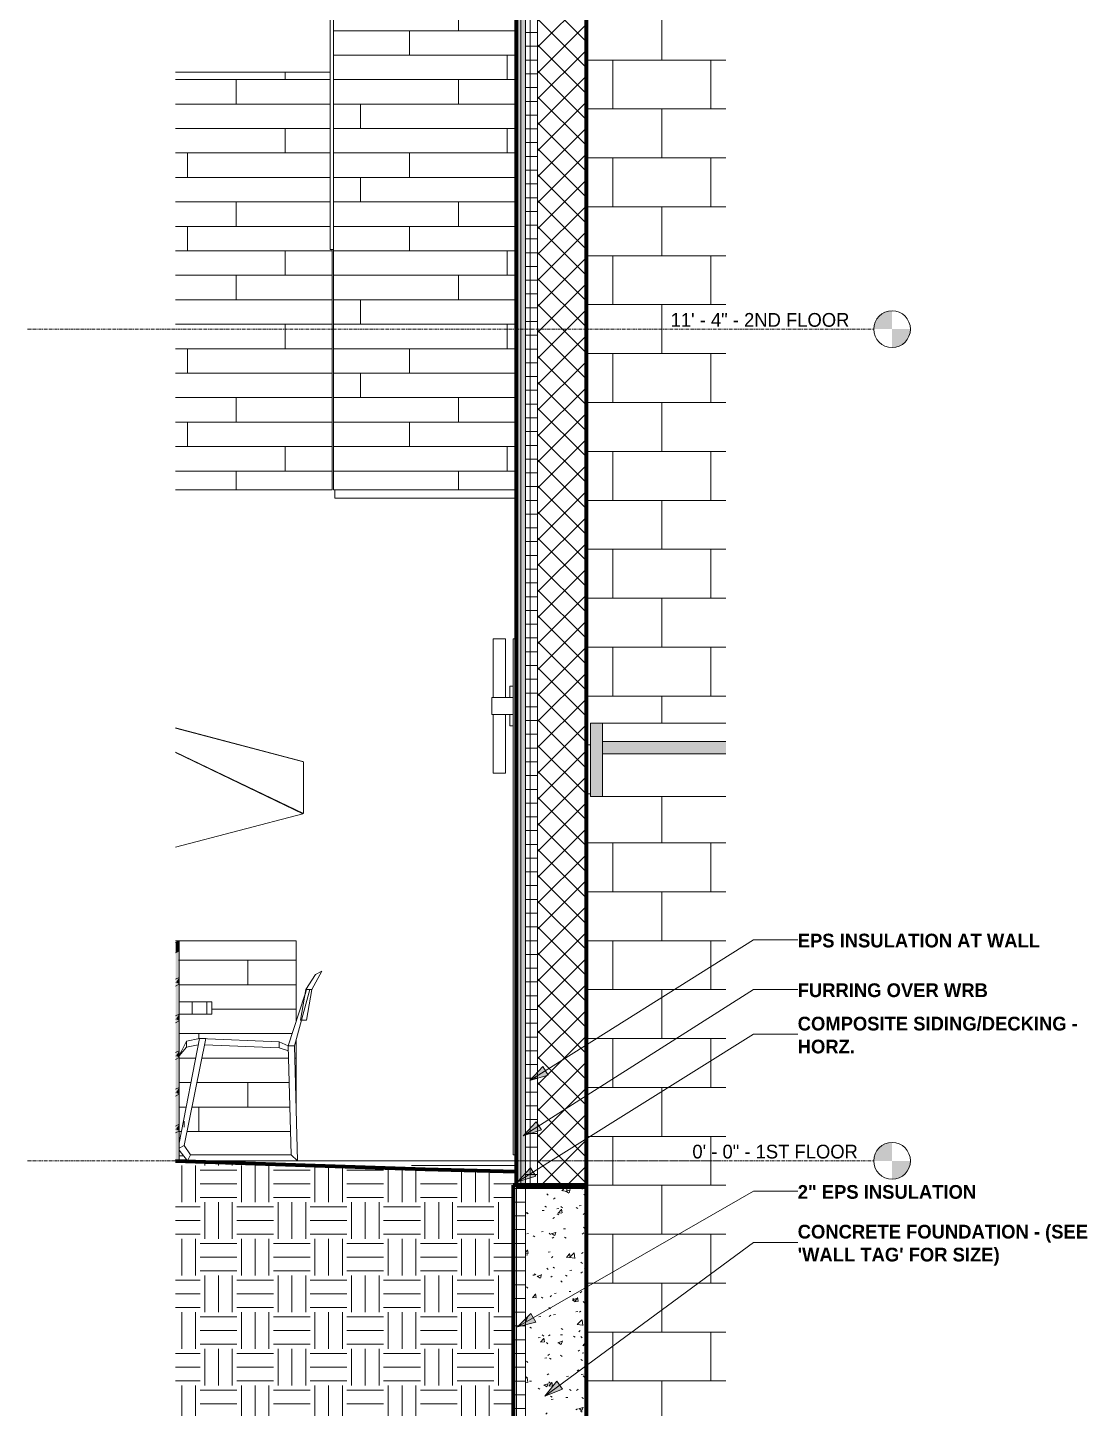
# Model space of a CAD drawing. Header units: inches. Extents: x -3960 to -3070, y -161 to 444.
# Drawn here: x -3404.9 to -3231.6, y -40.5 to 185.3 of the extents above; entities that cross this region are included whole.
import ezdxf

# ---------------------------------------------------------------- set-up
doc = ezdxf.new("R2010")
doc.units = ezdxf.units.IN
doc.header["$MEASUREMENT"] = 0
doc.linetypes.add('Aligning Line 1_8_', pattern=[0.25, 0.125, -0.125])
doc.linetypes.add('Grid Line 1_2_', pattern=[0.875, 0.5, -0.125, 0.125, -0.125])
for name, color, linetype, lineweight in [('0-6', 130, 'Continuous', 5), ('A-CLNG-3', 55, 'Continuous', 18), ('A-FLOR-6', 55, 'Continuous', 18), ('A-FLOR-HRAL', 11, 'Continuous', 9), ('A-FLOR-LEVL', 51, 'Continuous', 9), ('A-FLOR-LEVL-1', 51, 'Grid Line 1_2_', 9), ('A-GLAZ-1', 55, 'Continuous', 18), ('A-WALL', 113, 'Continuous', 18), ('A-WALL-1', 55, 'Continuous', 18), ('A-WALL-3', 8, 'Continuous', 5), ('A-WALL-6', 243, 'Continuous', 18), ('A-WALL-8', 113, 'Continuous', 70), ('A-WALL-PATT-1', 135, 'Continuous', 9), ('A-WALL-PATT-2', 111, 'Continuous', 9), ('C-TOPO', 7, 'Continuous', 9), ('C-TOPO-1', 135, 'Continuous', 9), ('C-TOPO-2', 7, 'Continuous', 70), ('E-LITE-EQPM-1', 135, 'Continuous', 9), ('G-ANNO-SYMB', 111, 'Aligning Line 1_8_', 9), ('G-ANNO-TEXT', 231, 'Continuous', 9), ('G-IMPT', 8, 'Continuous', 9), ('L-SITE-1', 250, 'Continuous', 9), ('S-FNDN-1', 32, 'Continuous', 70), ('S-STRS-1', 8, 'Continuous', 5), ('S-STRS-2', 250, 'Continuous', 9)]:
    doc.layers.add(name, color=color, linetype=linetype, lineweight=lineweight)
doc.styles.add('Century Gothic', font='ufonts.com_century-gothic.ttf', dxfattribs={"height": 2.25})
doc.styles.add('Century Gothic_B', font='GOTHICB.TTF', dxfattribs={"height": 2.25})
pattern_1 = [(0, (-11134.658, 72), (6, 6), [6, -6]), (0, (-11134.658, 74.25), (6, 6), [6, -6]), (0, (-11134.658, 76.5), (6, 6), [6, -6]), (90, (-11133.908, 77.25), (-6, 6), [6, -6]), (90, (-11131.658, 77.25), (-6, 6), [6, -6]), (90, (-11129.408, 77.25), (-6, 6), [6, -6])]
pattern_2 = [(0, (-3350.441, 136.8), (0, 4), []), (90, (-3350.441, 136.8), (-8, 8), [4, -28]), (90, (-3334.441, 140.8), (-8, 8), [4, -28])]
pattern_3 = [(0, (-3456.878, 0.8), (0, 4), []), (90, (-3456.878, 0.8), (-8, 8), [4, -28]), (90, (-3440.878, 4.8), (-8, 8), [4, -28])]
pattern_4 = [(0, (-2370.9469, 72), (0, 2.25), []), (90, (-2370.9469, 72), (-2.25, 1e-16), [])]

# ---------------------------------------------------------------- blocks, each defined once
blk = doc.blocks.new('CTR  - Topography_rvt-4-WALL SECTION')
at = {"layer": 'C-TOPO'}
h = blk.add_hatch(dxfattribs=at)
h.set_pattern_fill('FP_39', color=256, style=0, pattern_type=2)
h.set_pattern_definition(pattern_1)
h.paths.add_polyline_path([(-12137.58, -154.96), (-12083.19, -154.96), (-12083.19, -146), (-12095.19, -146), (-12095.19, -134), (-12089.19, -134), (-12089.19, -4), (-12088.69, -4), (-12088.69, -1.82), (-12103.57, -1.39), (-12144.39, -0.03), (-12144.39, -154.96)], flags=0)
h = blk.add_hatch(dxfattribs=at)
h.set_pattern_fill('FP_39', color=256, style=0, pattern_type=2)
h.set_pattern_definition(pattern_1)
h.paths.add_polyline_path([(-12083.19, -154.96), (-12054.41, -154.96), (-12054.41, -138.01), (-12071.19, -138.01), (-12071.19, -146), (-12083.19, -146)], flags=0)
at = {"layer": 'C-TOPO-1'}
for p, q in [((-12134.43, 0), (-12144.39, 0)), ((-12103.57, -1.39), (-12144.39, -0.03)), ((-12134.43, 0), (-12132.01, 0)), ((-12132.01, 0), (-12088.69, 0)), ((-12103.57, -1.39), (-12108.03, -1.25)), ((-12088.69, -1.82), (-12103.57, -1.39)), ((-12071.19, -138.01), (-12054.41, -138.01))]:
    blk.add_line(p, q, dxfattribs=at)
at = {"layer": 'C-TOPO-2'}
for p, q in [((-12103.57, -1.39), (-12144.39, -0.03)), ((-12088.69, -1.82), (-12103.57, -1.39)), ((-12054.41, -138.01), (-12071.19, -138.01))]:
    blk.add_line(p, q, dxfattribs=at)
blk = doc.blocks.new('CTR - 1st Phase -Stairs _ Elevators_rvt-4-WALL SECTION')
at = {"layer": 'A-WALL-PATT-1'}
h = blk.add_hatch(dxfattribs=at)
h.set_pattern_fill('FP_45', color=256, style=0, pattern_type=2)
h.set_pattern_definition([(0, (-12077.189, -180), (0, 8), []), (90, (-12077.189, -180), (-8, 8), [8, -8])])
h.paths.add_polyline_path([(-12054.41, -138.01), (-12054.41, -138), (-12067.18, -138.01)], flags=0)
h.paths.add_polyline_path([(-12077.19, -128), (-12054.41, -128), (-12054.41, -77), (-12076.46, -77), (-12076.46, -65), (-12054.41, -65), (-12054.41, 59.57), (-12076.56, 59.57), (-12076.56, 71.57), (-12054.41, 71.57), (-12054.41, 197), (-12076.56, 197), (-12076.56, 209), (-12054.41, 209), (-12054.41, 372), (-12077.19, 372), (-12077.19, -82.44)], flags=0)
at = {"layer": 'S-STRS-1'}
for points in [[(-12076.56, 59.57), (-12074.56, 59.57), (-12074.56, 71.57), (-12076.56, 71.57), (-12076.56, 62.61)], [(-12054.41, 66.57), (-12054.41, 68.57), (-12074.56, 68.57), (-12074.56, 66.57)]]:
    blk.add_hatch(color=256, dxfattribs=at).paths.add_polyline_path(points, flags=0)
at = {"layer": 'S-STRS-2'}
for p, q in [((-12074.56, 71.57), (-12076.56, 71.57)), ((-12076.56, 71.57), (-12076.56, 59.57)), ((-12074.56, 71.57), (-12054.41, 71.57)), ((-12074.56, 59.57), (-12074.56, 71.57)), ((-12054.41, 68.57), (-12074.56, 68.57)), ((-12074.56, 68.57), (-12074.56, 66.57)), ((-12074.56, 66.57), (-12054.41, 66.57)), ((-12076.56, 59.57), (-12074.56, 59.57)), ((-12074.56, 59.57), (-12054.41, 59.57))]:
    blk.add_line(p, q, dxfattribs=at)
blk = doc.blocks.new('Outdoor Table01 - 02ZUTB01_dwg-1294291-WALL SECTION')
at = {"layer": 'G-IMPT'}
for p, q in [((-12123.57, 65.31), (-12144.39, 70.79)), ((-12144.39, 70.76), (-12123.57, 65.31)), ((-12144.39, 70.74), (-12123.46, 65.24)), ((-12144.39, 66.84), (-12123.46, 56.82)), ((-12144.39, 66.79), (-12123.57, 56.75)), ((-12123.46, 56.82), (-12123.46, 65.24)), ((-12144.39, 51.27), (-12123.57, 56.75)), ((-12121.48, 30.5), (-12123.09, 28)), ((-12120.48, 31), (-12122.09, 28)), ((-12120.48, 31), (-12121.48, 30.5)), ((-12125.96, 18.83), (-12123.24, 27.15)), ((-12122.46, 28), (-12124.96, 18.83)), ((-12123.09, 28), (-12123.96, 23)), ((-12123.22, 27.21), (-12122.96, 28)), ((-12122.96, 28), (-12123.09, 28)), ((-12122.96, 28), (-12122.46, 28)), ((-12122.09, 28), (-12122.96, 23)), ((-12122.09, 28), (-12122.46, 28)), ((-12143.79, 26), (-12141.68, 26)), ((-12141.68, 26), (-12139.28, 26)), ((-12141.68, 24), (-12141.68, 26)), ((-12139.28, 26), (-12138.46, 26)), ((-12139.28, 24), (-12139.28, 26)), ((-12138.46, 24), (-12138.46, 26)), ((-12143.79, 24), (-12141.68, 24)), ((-12141.68, 24), (-12139.28, 24)), ((-12139.28, 24), (-12138.46, 24)), ((-12123.96, 23), (-12123.9, 23)), ((-12123.83, 23), (-12122.96, 23)), ((-12143.79, 2.9), (-12140.46, 20)), ((-12142.59, 18.59), (-12143.79, 17.17)), ((-12143.38, 18.07), (-12143.79, 17.24)), ((-12142.59, 19.59), (-12143.38, 18.07)), ((-12142.96, 2.5), (-12139.46, 20)), ((-12142.59, 19.59), (-12140.46, 20)), ((-12142.59, 19.59), (-12142.59, 18.59)), ((-12142.59, 18.59), (-12140.67, 18.96)), ((-12140.46, 20), (-12139.46, 20)), ((-12140.46, 20), (-12127.46, 19.48)), ((-12139.67, 18.97), (-12127.46, 18.48)), ((-12127.46, 19.48), (-12125.96, 18.83)), ((-12127.46, 19.48), (-12127.46, 18.48)), ((-12127.46, 18.48), (-12125.94, 17.98)), ((-12125.96, 18.83), (-12125.46, 1)), ((-12125.96, 18.83), (-12124.96, 18.83)), ((-12124.96, 18.83), (-12124.46, 0)), ((-12142.96, 6.5), (-12142.96, 5.5)), ((-12142.96, 2.5), (-12143.79, 2.09)), ((-12141.96, 1), (-12142.96, 2.5)), ((-12142.46, 0), (-12143.79, 1.77)), ((-12141.96, 1), (-12142.46, 0)), ((-12125.46, 1), (-12141.96, 1)), ((-12124.46, 0), (-12125.46, 1))]:
    blk.add_line(p, q, dxfattribs=at)
blk = doc.blocks.new('Outdoor Table01 - Outdoor Table01-1294297-WALL SECTION')
blk.add_blockref('Outdoor Table01 - 02ZUTB01_dwg-1294291-WALL SECTION', (0, 0))
blk = doc.blocks.new('_THE_ WINDOW _ DOOR - Window - 2nd Floor-2113388-WALL SECTION')
at = {"layer": 'A-GLAZ-1'}
for p, q in [((-12119.09, 149), (-12119.09, 229.75)), ((-12118.59, 229.75), (-12119.09, 229.75)), ((-12119.09, 149), (-12118.59, 149))]:
    blk.add_line(p, q, dxfattribs=at)
blk = doc.blocks.new('_THE_ WINDOW _ DOOR - Window - 1st Floor-2113386-WALL SECTION')
at = {"layer": 'A-GLAZ-1'}
for p, q in [((-12089.19, 1), (-12089.19, 85.37)), ((-12088.69, 85.37), (-12089.19, 85.37)), ((-12089.19, 1), (-12088.69, 1))]:
    blk.add_line(p, q, dxfattribs=at)
blk = doc.blocks.new('VISA-OW2400-02-SASS - OW2400-L30K-MVOLT-2031435-WALL SECTION')
at = {"layer": 'E-LITE-EQPM-1'}
for p, q in [((-12092.47, 85.37), (-12090.47, 85.37)), ((-12092.47, 75.75), (-12092.47, 85.37)), ((-12090.47, 75.75), (-12090.47, 85.37)), ((-12089.19, 77.62), (-12089.75, 77.62)), ((-12089.75, 75.75), (-12089.75, 77.62)), ((-12092.69, 75.75), (-12089.19, 75.75)), ((-12092.69, 73), (-12092.69, 75.75)), ((-12089.19, 73), (-12092.69, 73)), ((-12092.47, 63.37), (-12092.47, 73)), ((-12090.47, 63.37), (-12090.47, 73)), ((-12089.75, 71.12), (-12089.75, 73)), ((-12089.19, 71.12), (-12089.75, 71.12)), ((-12090.47, 63.37), (-12092.47, 63.37))]:
    blk.add_line(p, q, dxfattribs=at)
blk = doc.blocks.new('Railing - 1_-1411118-WALL SECTION')
at = {"layer": 'A-FLOR-HRAL'}
h = blk.add_hatch(color=256, dxfattribs=at)
h.paths.add_polyline_path([(-12144.29, 0), (-12144.29, 5.19), (-12144.36, 5.01), (-12144.39, 4.97), (-12144.39, 0), (-12144.32, 0)], flags=0)
h.paths.add_polyline_path([(-12144.29, 5.19), (-12144.29, 5.19), (-12144.29, 11.19), (-12144.38, 10.99), (-12144.39, 10.98), (-12144.39, 5.31), (-12144.36, 5.3), (-12144.35, 5.28)], flags=0)
h.paths.add_polyline_path([(-12144.29, 11.19), (-12144.29, 11.19), (-12144.29, 17.19), (-12144.37, 17.01), (-12144.39, 16.98), (-12144.38, 11.3), (-12144.36, 11.3)], flags=0)
h.paths.add_polyline_path([(-12144.29, 17.19), (-12144.29, 17.19), (-12144.29, 23.19), (-12144.36, 23.01), (-12144.39, 22.98), (-12144.39, 17.3), (-12144.36, 17.3), (-12144.35, 17.28)], flags=0)
h.paths.add_polyline_path([(-12144.29, 23.19), (-12144.29, 23.19), (-12144.29, 29.19), (-12144.36, 29.01), (-12144.39, 28.98), (-12144.39, 23.3), (-12144.36, 23.3)], flags=0)
h.paths.add_polyline_path([(-12144.29, 29.19), (-12144.29, 29.19), (-12144.29, 34.07), (-12144.39, 34.02), (-12144.39, 29.3), (-12144.36, 29.3)], flags=0)
h = blk.add_hatch(color=256, dxfattribs=at)
h.paths.add_polyline_path([(-12143.79, 0), (-12143.8, 4.89), (-12143.82, 4.89), (-12143.87, 4.93), (-12143.95, 4.96), (-12144.05, 5.04), (-12144.22, 5.08), (-12144.29, 5.19), (-12144.29, 0), (-12143.8, 0)], flags=0)
h.paths.add_polyline_path([(-12144.29, 5.19), (-12144.29, 5.19), (-12144.22, 5.37), (-12144.04, 5.6), (-12143.79, 6), (-12143.8, 10.89), (-12143.82, 10.89), (-12143.83, 10.91), (-12143.95, 10.96), (-12143.98, 10.99), (-12144.05, 11.05), (-12144.22, 11.08), (-12144.29, 11.19), (-12144.29, 5.3)], flags=0)
h.paths.add_polyline_path([(-12144.29, 11.19), (-12144.29, 11.19), (-12144.2, 11.39), (-12144.04, 11.6), (-12143.79, 12), (-12143.8, 16.89), (-12143.81, 16.89), (-12143.83, 16.9), (-12143.86, 16.92), (-12143.88, 16.94), (-12143.96, 16.98), (-12144.06, 17.05), (-12144.22, 17.08), (-12144.29, 17.19), (-12144.29, 11.3)], flags=0)
h.paths.add_polyline_path([(-12144.29, 17.19), (-12144.29, 17.19), (-12144.21, 17.38), (-12144.05, 17.59), (-12144.04, 17.6), (-12143.8, 18), (-12143.8, 22.89), (-12143.83, 22.9), (-12143.87, 22.92), (-12143.89, 22.95), (-12143.95, 22.97), (-12144.05, 23.03), (-12144.06, 23.06), (-12144.22, 23.08), (-12144.29, 23.19), (-12144.29, 17.28)], flags=0)
h.paths.add_polyline_path([(-12144.29, 23.19), (-12144.29, 23.19), (-12144.21, 23.38), (-12144.06, 23.55), (-12144.04, 23.61), (-12143.8, 23.98), (-12143.8, 24), (-12143.81, 28.89), (-12143.87, 28.92), (-12143.91, 28.96), (-12143.95, 28.97), (-12144.05, 29.03), (-12144.07, 29.06), (-12144.1, 29.07), (-12144.22, 29.08), (-12144.29, 29.19), (-12144.29, 23.3)], flags=0)
h.paths.add_polyline_path([(-12144.29, 29.19), (-12144.29, 29.19), (-12144.21, 29.38), (-12144.07, 29.54), (-12144.04, 29.61), (-12143.91, 29.8), (-12143.89, 29.84), (-12143.84, 29.93), (-12143.8, 30), (-12143.8, 34.32), (-12144.29, 34.07), (-12144.29, 29.3)], flags=0)
for p, q in [((-12144.29, 34.07), (-12144.39, 34.02)), ((-12143.79, 0), (-12143.79, 34.32))]:
    blk.add_line(p, q, dxfattribs=at)
at = {"layer": 'A-FLOR-HRAL', "flags": 128}
blk.add_lwpolyline([(-12143.79, 34.32), (-12143.8, 34.32), (-12143.9, 34.27), (-12144.07, 34.18), (-12144.29, 34.07)], dxfattribs=at)
blk = doc.blocks.new('Railing - Railing-2057852-WALL SECTION')
at = {"layer": 'A-FLOR-HRAL'}
for points in [[(-12144.39, 29.14), (-12143.79, 29.44), (-12143.79, 30), (-12143.8, 29.99), (-12143.81, 29.97), (-12143.89, 29.84), (-12143.91, 29.8), (-12143.97, 29.72), (-12144.1, 29.5), (-12144.21, 29.37), (-12144.29, 29.19), (-12144.37, 29.3), (-12144.39, 29.3), (-12144.39, 29.14)], [(-12144.39, 23.14), (-12143.79, 23.44), (-12143.8, 23.98), (-12143.84, 23.93), (-12143.97, 23.72), (-12144.13, 23.47), (-12144.21, 23.37), (-12144.29, 23.19), (-12144.37, 23.3), (-12144.39, 23.3), (-12144.39, 23.14)], [(-12144.39, 17.14), (-12143.79, 17.44), (-12143.8, 17.99), (-12143.82, 17.95), (-12143.97, 17.72), (-12144.07, 17.54), (-12144.21, 17.37), (-12144.29, 17.19), (-12144.37, 17.3), (-12144.39, 17.3), (-12144.39, 17.14)], [(-12144.39, 11.14), (-12143.79, 11.44), (-12143.79, 11.99), (-12143.82, 11.97), (-12143.88, 11.86), (-12143.98, 11.7), (-12144.07, 11.54), (-12144.21, 11.37), (-12144.29, 11.19), (-12144.29, 11.19), (-12144.37, 11.3), (-12144.39, 11.3), (-12144.39, 11.14)], [(-12144.39, 5.14), (-12143.79, 5.44), (-12143.79, 5.99), (-12143.82, 5.97), (-12143.87, 5.87), (-12143.97, 5.72), (-12144.05, 5.58), (-12144.22, 5.37), (-12144.29, 5.19), (-12144.36, 5.3), (-12144.39, 5.3), (-12144.39, 5.14)]]:
    blk.add_hatch(color=256, dxfattribs=at).paths.add_polyline_path(points, flags=0)
h = blk.add_hatch(color=256, dxfattribs=at)
h.paths.add_polyline_path([(-12143.8, 28.88), (-12143.79, 28.89), (-12143.79, 29.44), (-12144.29, 29.19), (-12144.21, 29.08), (-12144.07, 29.06), (-12144.04, 29.03), (-12143.95, 28.97), (-12143.89, 28.95), (-12143.86, 28.91), (-12143.8, 28.89)], flags=0)
h.paths.add_polyline_path([(-12144.39, 28.98), (-12144.36, 29.01), (-12144.29, 29.19), (-12144.39, 29.14), (-12144.39, 29)], flags=0)
h = blk.add_hatch(color=256, dxfattribs=at)
h.paths.add_polyline_path([(-12143.8, 22.88), (-12143.79, 22.89), (-12143.79, 23.44), (-12144.29, 23.19), (-12144.21, 23.08), (-12144.06, 23.06), (-12144.04, 23.03), (-12143.94, 22.96), (-12143.89, 22.95), (-12143.86, 22.91), (-12143.8, 22.89)], flags=0)
h.paths.add_polyline_path([(-12144.39, 22.98), (-12144.36, 23.01), (-12144.29, 23.19), (-12144.39, 23.14), (-12144.39, 23)], flags=0)
h = blk.add_hatch(color=256, dxfattribs=at)
h.paths.add_polyline_path([(-12143.8, 16.88), (-12143.79, 16.89), (-12143.79, 17.44), (-12144.29, 17.19), (-12144.21, 17.09), (-12144.06, 17.05), (-12144.04, 17.03), (-12143.9, 16.95), (-12143.88, 16.94), (-12143.86, 16.92), (-12143.8, 16.88)], flags=0)
h.paths.add_polyline_path([(-12144.39, 16.98), (-12144.36, 17.01), (-12144.29, 17.19), (-12144.39, 17.14), (-12144.39, 17)], flags=0)
h = blk.add_hatch(color=256, dxfattribs=at)
h.paths.add_polyline_path([(-12143.79, 10.88), (-12143.79, 10.89), (-12143.79, 11.44), (-12144.29, 11.19), (-12144.21, 11.08), (-12144.05, 11.05), (-12144.04, 11.03), (-12143.9, 10.95), (-12143.86, 10.92), (-12143.83, 10.9), (-12143.82, 10.89), (-12143.79, 10.89)], flags=0)
h.paths.add_polyline_path([(-12144.39, 10.98), (-12144.36, 11.01), (-12144.3, 11.18), (-12144.39, 11.14), (-12144.39, 11)], flags=0)
h = blk.add_hatch(color=256, dxfattribs=at)
h.paths.add_polyline_path([(-12143.79, 4.88), (-12143.79, 4.88), (-12143.79, 5.44), (-12144.29, 5.19), (-12144.22, 5.08), (-12144.04, 5.03), (-12144, 5.01), (-12143.95, 4.96), (-12143.84, 4.91), (-12143.82, 4.89), (-12143.79, 4.88)], flags=0)
h.paths.add_polyline_path([(-12144.39, 4.97), (-12144.36, 5.01), (-12144.3, 5.19), (-12144.39, 5.14), (-12144.39, 5)], flags=0)
for p, q in [((-12143.79, 30), (-12144.39, 29.7)), ((-12144.39, 28.58), (-12143.79, 28.88)), ((-12143.79, 24), (-12144.39, 23.7)), ((-12144.39, 22.58), (-12143.79, 22.88)), ((-12143.79, 18), (-12144.39, 17.7)), ((-12144.39, 16.58), (-12143.79, 16.88)), ((-12143.79, 12), (-12144.39, 11.7)), ((-12144.39, 10.58), (-12143.79, 10.88)), ((-12143.79, 6), (-12144.39, 5.7)), ((-12144.39, 4.58), (-12143.79, 4.88))]:
    blk.add_line(p, q, dxfattribs=at)
at = {"layer": 'A-FLOR-HRAL', "flags": 128}
for points in [[(-12143.79, 30), (-12143.79, 29.98), (-12143.79, 29.93), (-12143.79, 29.84), (-12143.79, 29.72), (-12143.79, 29.59), (-12143.79, 29.44)], [(-12143.79, 29.44), (-12143.79, 29.3), (-12143.79, 29.16), (-12143.79, 29.05), (-12143.79, 28.96), (-12143.79, 28.9), (-12143.79, 28.88)], [(-12143.79, 24), (-12143.79, 23.98), (-12143.79, 23.93), (-12143.79, 23.84), (-12143.79, 23.72), (-12143.79, 23.59), (-12143.79, 23.44)], [(-12143.79, 23.44), (-12143.79, 23.3), (-12143.79, 23.16), (-12143.79, 23.05), (-12143.79, 22.96), (-12143.79, 22.9), (-12143.79, 22.88)], [(-12143.79, 18), (-12143.79, 17.98), (-12143.79, 17.93), (-12143.79, 17.84), (-12143.79, 17.72), (-12143.79, 17.59), (-12143.79, 17.44)], [(-12143.79, 17.44), (-12143.79, 17.3), (-12143.79, 17.16), (-12143.79, 17.05), (-12143.79, 16.96), (-12143.79, 16.9), (-12143.79, 16.88)], [(-12143.79, 12), (-12143.79, 11.98), (-12143.79, 11.93), (-12143.79, 11.84), (-12143.79, 11.72), (-12143.79, 11.59), (-12143.79, 11.44)], [(-12143.79, 11.44), (-12143.79, 11.3), (-12143.79, 11.16), (-12143.79, 11.05), (-12143.79, 10.96), (-12143.79, 10.9), (-12143.79, 10.88)], [(-12143.79, 6), (-12143.79, 5.98), (-12143.79, 5.93), (-12143.79, 5.84), (-12143.79, 5.72), (-12143.79, 5.59), (-12143.79, 5.44)], [(-12143.79, 5.44), (-12143.79, 5.3), (-12143.79, 5.16), (-12143.79, 5.05), (-12143.79, 4.96), (-12143.79, 4.9), (-12143.79, 4.88)]]:
    blk.add_lwpolyline(points, dxfattribs=at)
blk.add_blockref('Railing - 1_-1411118-WALL SECTION', (0, 0))
blk = doc.blocks.new('Top Rail Type - Top Rail_Internal_-2057862-WALL SECTION')
at = {"layer": 'A-FLOR-HRAL'}
for points in [[(-12144.39, 34.86), (-12143.79, 35.16), (-12143.79, 36), (-12144.39, 35.7), (-12144.39, 34.86)], [(-12144.39, 34.02), (-12143.79, 34.32), (-12143.79, 35.16), (-12144.39, 34.86), (-12144.39, 34.02)]]:
    blk.add_hatch(color=256, dxfattribs=at).paths.add_polyline_path(points, flags=0)
for p, q in [((-12143.79, 36), (-12144.39, 35.7)), ((-12144.39, 34.02), (-12143.79, 34.32))]:
    blk.add_line(p, q, dxfattribs=at)
at = {"layer": 'A-FLOR-HRAL', "flags": 128}
for points in [[(-12143.79, 36), (-12143.79, 35.97), (-12143.79, 35.89), (-12143.79, 35.75), (-12143.79, 35.58), (-12143.79, 35.38), (-12143.79, 35.16)], [(-12143.79, 35.16), (-12143.79, 34.94), (-12143.79, 34.74), (-12143.79, 34.57), (-12143.79, 34.44), (-12143.79, 34.35), (-12143.79, 34.32)]]:
    blk.add_lwpolyline(points, dxfattribs=at)
blk = doc.blocks.new('Level - Level Head - Circle-50818-WALL SECTION')
at = {"layer": 'A-FLOR-LEVL'}
h = blk.add_hatch(color=256, dxfattribs=at)
edge = h.paths.add_edge_path(flags=0)
edge.add_line((-12027.24, 0), (-12030.24, 0))
edge.add_arc((-12027.24, 0), 3, 90, 180, ccw=False)
edge.add_line((-12027.24, 3), (-12027.24, 0))
h = blk.add_hatch(color=256, dxfattribs=at)
edge = h.paths.add_edge_path(flags=0)
edge.add_line((-12027.24, -3), (-12027.24, 0))
edge.add_line((-12027.24, 0), (-12024.24, 0))
edge.add_arc((-12027.24, 0), 3, 270, 360, ccw=False)
blk.add_circle((-12027.24, 0), 3, dxfattribs=at)

msp = doc.modelspace()

# ---------------------------------------------------------------- hatches: boundary and pattern name
at = {"layer": 'A-WALL-3'}
msp.add_hatch(color=256, dxfattribs=at).paths.add_polyline_path([(-3324.23, -4), (-3323.48, -4), (-3323.48, 231.5), (-3324.23, 231.5), (-3324.23, -3.2)], flags=0)
at = {"layer": 'A-WALL-6'}
msp.add_hatch(color=256, dxfattribs=at).paths.add_polyline_path([(-3324.98, -4), (-3324.23, -4), (-3324.23, 231.5), (-3324.88, 231.5), (-3324.88, 230), (-3324.98, 230), (-3324.98, -4)], flags=0)
at = {"layer": 'A-WALL-PATT-1'}
h = msp.add_hatch(dxfattribs=at)
h.set_pattern_fill('FP_37', color=256, style=0, pattern_type=2)
h.set_pattern_definition(pattern_2)
h.paths.add_polyline_path([(-3335.69, 109.75), (-3324.98, 109.75), (-3324.98, 230), (-3346, 230), (-3346, 109.75)], flags=0)
h.paths.add_polyline_path([(-3324.88, 231.5), (-3323.48, 231.5), (-3323.48, 372), (-3313.48, 372), (-3313.48, 373.25), (-3346, 373.25), (-3346, 231.5), (-3335.69, 231.5)], flags=0)
h = msp.add_hatch(dxfattribs=at)
h.set_pattern_fill('FP_37', color=256, style=0, pattern_type=2)
h.set_pattern_definition(pattern_2)
h.paths.add_polyline_path([(-3354.88, 109.75), (-3346, 109.75), (-3346, 230), (-3354.63, 230), (-3354.63, 230.12), (-3354.88, 230.12), (-3354.88, 135.13)], flags=0)
h = msp.add_hatch(dxfattribs=at)
h.set_pattern_fill('FP_38', color=256, style=0, pattern_type=2)
h.set_pattern_definition([(0, (-3418.753, 136.8), (0, 4), []), (90, (-3418.753, 136.8), (-8, 8), [4, -28]), (90, (-3402.753, 140.8), (-8, 8), [4, -28])])
h.paths.add_polyline_path([(-3355.07, 109.75), (-3355.07, 149), (-3355.38, 149), (-3355.38, 178), (-3380.68, 178), (-3380.68, 109.75)], flags=0)
h = msp.add_hatch(dxfattribs=at)
h.set_pattern_fill('FP_44', color=256, style=0, pattern_type=2)
h.set_pattern_definition(pattern_3)
h.paths.add_polyline_path([(-3380.08, 6), (-3380.08, 6), (-3380.08, 6)], flags=0)
h.paths.add_polyline_path([(-3380.08, 12), (-3380.08, 12), (-3380.08, 12)], flags=0)
h.paths.add_polyline_path([(-3380.09, 18), (-3380.08, 18), (-3380.09, 18)], flags=0)
h.paths.add_polyline_path([(-3380.09, 24), (-3380.08, 24), (-3380.09, 24)], flags=0)
h.paths.add_polyline_path([(-3380.09, 29.99), (-3380.08, 30), (-3380.08, 34.32), (-3380.09, 34.32), (-3380.09, 30)], flags=0)
h.paths.add_polyline_path([(-3380.68, 35.7), (-3380.08, 36), (-3380.68, 36), (-3380.68, 35.75)], flags=0)
h = msp.add_hatch(dxfattribs=at)
h.set_pattern_fill('FP_40', color=256, style=0, pattern_type=2)
h.set_pattern_definition(pattern_3)
h.paths.add_polyline_path([(-3370.72, 0), (-3370.72, 0), (-3375.06, 0)], flags=0)
h.paths.add_polyline_path([(-3368.29, 0), (-3368.29, 0), (-3369.43, 0)], flags=0)
h.paths.add_polyline_path([(-3380.08, 0), (-3378.75, 0), (-3380.08, 1.77), (-3380.08, 0.31)], flags=0)
h.paths.add_polyline_path([(-3378.25, 1), (-3361.75, 1), (-3362.23, 17.98), (-3363.75, 18.48), (-3375.96, 18.97), (-3379.25, 2.5), (-3378.75, 1.75)], flags=0)
h.paths.add_polyline_path([(-3380.08, 2.9), (-3376.96, 18.96), (-3378.88, 18.59), (-3380.08, 17.16), (-3380.08, 3.68)], flags=0)
h.paths.add_polyline_path([(-3360.98, 8.48), (-3360.98, 19.84), (-3361.25, 18.83)], flags=0)
h.paths.add_polyline_path([(-3380.08, 17.24), (-3379.4, 18.59), (-3378.88, 19.59), (-3376.75, 20), (-3375.75, 20), (-3375.75, 19.96), (-3363.75, 19.48), (-3362.25, 18.83), (-3360.98, 22.73), (-3360.98, 36), (-3380.08, 36), (-3380.08, 26), (-3374.75, 26), (-3374.75, 24), (-3380.08, 24), (-3380.08, 17.28)], flags=0)
at = {"layer": 'A-WALL-PATT-2'}
h = msp.add_hatch(dxfattribs=at)
h.set_pattern_fill('FP_47', color=256, style=0, pattern_type=2)
h.set_pattern_definition([(45, (-2370.947, 72), (-2.12132, 2.12132), []), (135, (-2370.947, 72), (-2.12132, -2.12132), [])])
h.paths.add_polyline_path([(-3319.48, -4.25), (-3313.48, -4.25), (-3313.48, 372), (-3321.48, 372), (-3321.48, -4.25)], flags=0)
h = msp.add_hatch(dxfattribs=at)
h.set_pattern_fill('FP_43', color=256, style=0, pattern_type=2)
h.set_pattern_definition(pattern_4)
h.paths.add_polyline_path([(-3323.48, -4), (-3321.48, -4), (-3321.48, 231.5), (-3323.48, 231.5), (-3323.48, -3.01)], flags=0)
h = msp.add_hatch(dxfattribs=at)
h.set_pattern_fill('FP_43', color=256, style=0, pattern_type=2)
h.set_pattern_definition(pattern_4)
h.paths.add_polyline_path([(-3325.48, -134), (-3323.48, -134), (-3323.48, -4), (-3325.48, -4), (-3325.48, -82.44)], flags=0)
h = msp.add_hatch(dxfattribs=at)
h.set_pattern_fill('FP_42', color=256, style=0, pattern_type=2)
h.set_pattern_definition([(50, (-2370.947, 72), (6.885997, -0.602097), [0.72, -7.92]), (355, (-2370.947, 72), (-1.331756, 7.220547), [0.576, -6.336]), (100.451, (-2370.374, 71.95), (5.55363, 6.61819), [0.612, -6.731]), (46.184, (-2370.947, 73.92), (10.24564, -1.588925), [1.08, -11.88]), (96.636, (-2370.094, 73.788), (8.97244, 9.35152), [0.918, -10.096]), (351.184, (-2370.947, 73.92), (8.9732, 9.35123), [0.864, -9.504]), (21, (-2369.987, 73.44), (5.730726, -3.865003), [0.72, -7.92]), (326, (-2369.987, 73.44), (2.33581, 6.96088), [0.576, -6.336]), (71.451, (-2369.51, 73.118), (8.065876, 3.09595), [0.612, -6.731]), (37.5, (-2370.9469, 72), (0.116866, 3.1954784), [0.317, -5.942, 0.317, -6.115, -6.36]), (37.5, (-2370.9469, 72), (0.116866, 3.1954784), [-12.691, 0.317, -6.043]), (7.5, (-2370.947, 72), (2.52543, 3.786025), [0.317, -3.35, 0.317, -5.798, -2.424]), (7.5, (-2370.947, 72), (2.52543, 3.786025), [-9.782, 0.317, -2.107]), (327.5, (-2373.0879, 72), (5.1243685, -0.216176), [0.317, -2.083, 0.317, -7.171, -9.936]), (327.5, (-2373.0879, 72), (5.1243685, -0.216176), [-9.888, 0.317, -9.619]), (317.5, (-2374.048, 72), (5.598326, 0.96141), [0.317, -2.803, 0.317, -4.656, -7.056]), (317.5, (-2374.048, 72), (5.598326, 0.96141), [-8.093, 0.317, -6.739])])
h.paths.add_polyline_path([(-3319.48, -134), (-3313.48, -134), (-3313.48, -4.25), (-3321.48, -4.25), (-3321.48, -4), (-3323.48, -4), (-3323.48, -134)], flags=0)
at = {"layer": 'G-ANNO-TEXT'}
for points in [[(-3322.75, 13.13), (-3319.78, 14.04), (-3320.64, 15.41)], [(-3323.83, 4.12), (-3320.87, 5.05), (-3321.73, 6.41)], [(-3324.77, -3.42), (-3321.8, -2.51), (-3322.66, -1.15)], [(-3324.78, -27.16), (-3321.78, -26.36), (-3322.58, -24.97)], [(-3320.29, -38.45), (-3317.4, -37.31), (-3318.35, -36.02)]]:
    msp.add_hatch(color=256, dxfattribs=at).paths.add_polyline_path(points, flags=0)

# ---------------------------------------------------------------- linework, layer by layer
at = {"layer": 'A-CLNG-3'}
for p, q in [((-3354.63, 108.37), (-3354.63, 109.75)), ((-3324.98, 108.37), (-3354.63, 108.37))]:
    msp.add_line(p, q, dxfattribs=at)
at = {"layer": 'A-FLOR-6'}
msp.add_line((-3342.12, -0.75), (-3324.98, -0.75), dxfattribs=at)
at = {"layer": 'A-FLOR-LEVL-1'}
for p, q in [((-3404.86, 136), (-3266.52, 136)), ((-3404.86, 0), (-3266.52, 0))]:
    msp.add_line(p, q, dxfattribs=at)
at = {"layer": 'A-WALL'}
for p, q in [((-3321.48, -4.25), (-3321.48, 372)), ((-3324.23, 231.5), (-3324.23, -4.25)), ((-3323.48, 231.5), (-3323.48, -4.25)), ((-3323.48, -134), (-3323.48, -4))]:
    msp.add_line(p, q, dxfattribs=at)
at = {"layer": 'A-WALL-1'}
for p, q in [((-3354.88, 109.75), (-3354.88, 230.12)), ((-3355.38, 178), (-3380.68, 178)), ((-3355.07, 109.75), (-3355.07, 149)), ((-3380.68, 109.75), (-3355.07, 109.75)), ((-3354.88, 109.75), (-3324.98, 109.75)), ((-3360.98, 36), (-3380.68, 36)), ((-3380.08, 30), (-3380.08, 34.32)), ((-3360.98, 22.73), (-3360.98, 36)), ((-3380.08, 24), (-3380.08, 28.88)), ((-3380.08, 18), (-3380.08, 22.88)), ((-3360.98, 8.48), (-3360.98, 19.84)), ((-3380.08, 12), (-3380.08, 16.88)), ((-3380.08, 6), (-3380.08, 10.88)), ((-3380.08, 0), (-3380.08, 4.88))]:
    msp.add_line(p, q, dxfattribs=at)
at = {"layer": 'A-WALL-8'}
for p, q in [((-3313.48, -4.25), (-3313.48, 372)), ((-3324.98, 230), (-3324.98, -4.25)), ((-3324.98, -4.25), (-3313.48, -4.25))]:
    msp.add_line(p, q, dxfattribs=at)
at = {"layer": 'G-ANNO-SYMB'}
msp.add_line((-3290.7, 0), (-3380.68, 0), dxfattribs=at)
at = {"layer": 'G-ANNO-TEXT'}
for p, q in [((-3322.75, 13.13), (-3286.17, 36.15)), ((-3286.17, 36.15), (-3278.96, 36.15)), ((-3323.83, 4.12), (-3286.17, 28.03)), ((-3286.17, 28.03), (-3278.96, 28.03)), ((-3324.77, -3.42), (-3286.17, 20.7)), ((-3286.17, 20.7), (-3278.96, 20.7)), ((-3320.64, 15.41), (-3322.75, 13.13)), ((-3322.75, 13.13), (-3319.78, 14.04)), ((-3319.78, 14.04), (-3320.64, 15.41)), ((-3321.73, 6.41), (-3323.83, 4.12)), ((-3323.83, 4.12), (-3320.87, 5.05)), ((-3320.87, 5.05), (-3321.73, 6.41)), ((-3322.66, -1.15), (-3324.77, -3.42)), ((-3321.8, -2.51), (-3322.66, -1.15)), ((-3324.77, -3.42), (-3321.8, -2.51)), ((-3324.78, -27.16), (-3286.17, -4.95)), ((-3286.17, -4.95), (-3278.96, -4.95)), ((-3320.29, -38.45), (-3286.17, -13.33)), ((-3286.17, -13.33), (-3278.96, -13.33)), ((-3322.58, -24.97), (-3324.78, -27.16)), ((-3324.78, -27.16), (-3321.78, -26.36)), ((-3321.78, -26.36), (-3322.58, -24.97)), ((-3318.35, -36.02), (-3320.29, -38.45)), ((-3317.4, -37.31), (-3318.35, -36.02)), ((-3320.29, -38.45), (-3317.4, -37.31))]:
    msp.add_line(p, q, dxfattribs=at)
at = {"layer": 'S-FNDN-1'}
for p, q in [((-3325.48, -4), (-3325.48, -134)), ((-3313.48, -4), (-3325.48, -4)), ((-3313.48, -128), (-3313.48, -4))]:
    msp.add_line(p, q, dxfattribs=at)

# ---------------------------------------------------------------- block references
at = {"layer": '0-6'}
for name in ['CTR - 1st Phase -Stairs _ Elevators_rvt-4-WALL SECTION', 'CTR  - Topography_rvt-4-WALL SECTION']:
    msp.add_blockref(name, (8763.71, 0), dxfattribs=at)
at = {"layer": 'A-FLOR-HRAL'}
for name in ['Top Rail Type - Top Rail_Internal_-2057862-WALL SECTION', 'Railing - Railing-2057852-WALL SECTION']:
    msp.add_blockref(name, (8763.71, 0), dxfattribs=at)
at = {"layer": 'A-FLOR-LEVL'}
for p in [(8763.71, 136), (8763.71, 0)]:
    msp.add_blockref('Level - Level Head - Circle-50818-WALL SECTION', p, dxfattribs=at)
at = {"layer": 'A-GLAZ-1'}
for name in ['_THE_ WINDOW _ DOOR - Window - 2nd Floor-2113388-WALL SECTION', '_THE_ WINDOW _ DOOR - Window - 1st Floor-2113386-WALL SECTION']:
    msp.add_blockref(name, (8763.71, 0), dxfattribs=at)
at = {"layer": 'E-LITE-EQPM-1'}
msp.add_blockref('VISA-OW2400-02-SASS - OW2400-L30K-MVOLT-2031435-WALL SECTION', (8763.71, 0), dxfattribs=at)
at = {"layer": 'L-SITE-1'}
msp.add_blockref('Outdoor Table01 - Outdoor Table01-1294297-WALL SECTION', (8763.71, 0), dxfattribs=at)

# ---------------------------------------------------------------- texts
at = {"layer": 'A-FLOR-LEVL', "char_height": 2.25, "attachment_point": 1, "style": 'Century Gothic'}
for s, insert, width in [('11\' - 4" - 2ND FLOOR', (-3299.74, 138.64), 36.8145), ('0\' - 0" - 1ST FLOOR', (-3296.18, 2.64), 32.4967)]:
    msp.add_mtext(s, dxfattribs=dict(at, insert=insert, width=width))
at = {"layer": 'G-ANNO-TEXT', "char_height": 2.25, "attachment_point": 1, "style": 'Century Gothic_B'}
for s, insert, width in [('EPS INSULATION AT WALL', (-3278.96, 37.15), 45.45), ('FURRING OVER WRB', (-3278.96, 29.03), 36.5115), ('COMPOSITE SIDING/DECKING -', (-3278.96, 23.57), 57.873), ('HORZ.', (-3278.96, 19.82), 11.211), ('2" EPS INSULATION', (-3278.96, -3.95), 33.7845), ('CONCRETE FOUNDATION - (SEE', (-3278.96, -10.45), 57.3427), ("'WALL TAG' FOR SIZE)", (-3278.96, -14.2), 38.178)]:
    msp.add_mtext(s, dxfattribs=dict(at, insert=insert, width=width))

doc.saveas('drawing.dxf')
